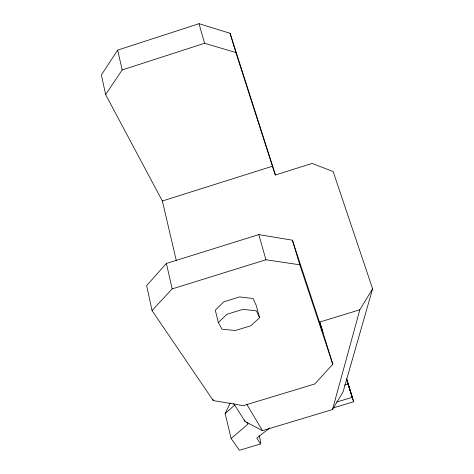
<?xml version="1.0" encoding="UTF-8"?>
<svg xmlns="http://www.w3.org/2000/svg" width="474" height="474" viewBox="0 0 474 474"><rect width="100%" height="100%" fill="white"/><g stroke="black" fill="none" stroke-linecap="round" stroke-linejoin="round"><path stroke-width="0.71" d="M233.617 403.362L245.04 421.469L262.483 430.653L332.493 409.554L359.837 309.765L372.611 288.802L333.145 171.552L312.129 163.417L275.246 175.042L235.874 52.543L230.074 33.287L199.015 23.7L117.659 50.126L101.389 74.945L105.607 94.563L162.357 200.994L176.358 260.795M372.611 288.802L343.087 391.838L332.493 409.554M259.154 435.642L260.232 439.878L260.54 443.96L239.447 450.3L231.14 438.486L225.144 413.589L230.216 403.019M105.607 94.563L122.185 69.945L204.567 43.282L235.874 52.543M319.731 322.053L322.913 332.57L292.387 240.188L258.792 234.6L166.38 263.455L146.667 285.555L152.047 310.583L213.253 400.566L243.275 405.649L314.843 383.952L332.795 364.239L319.731 322.053L359.837 309.765M152.047 310.583L172.192 288.897L265.932 259.77L299.805 264.8L332.795 364.239M218.366 322.569L226.945 314.268L242.884 309.35L256.44 310.837L259.574 317.693L250.841 325.762L235.454 330.496L222.045 329.234L218.366 322.569L215.291 310.203L223.775 301.814L239.607 296.92L253.11 298.519L256.268 305.511L259.574 317.693M225.144 413.589L234.766 404.98M231.14 438.486L248.068 424.07L246.966 422.316M269.623 428.087L256.825 438.035L260.54 443.96M162.357 200.994L272.568 166.202M344.574 385.119L348.106 384.053L352.223 397.348L336.741 402.023M333.809 407.729L353.64 401.751L346.666 379.076M246.687 404.209L262.483 430.653M230.074 33.287L275.512 175.042M346.595 378.886L353.64 401.751M346.601 379.058L352.223 397.348M292.387 240.188L299.805 264.8M199.015 23.7L204.567 43.282M258.792 234.6L265.932 259.77M244.685 420.035L245.04 421.469M212.915 399.138L213.253 400.566M117.659 50.126L122.185 69.945M166.38 263.455L172.192 288.897"/></g></svg>
